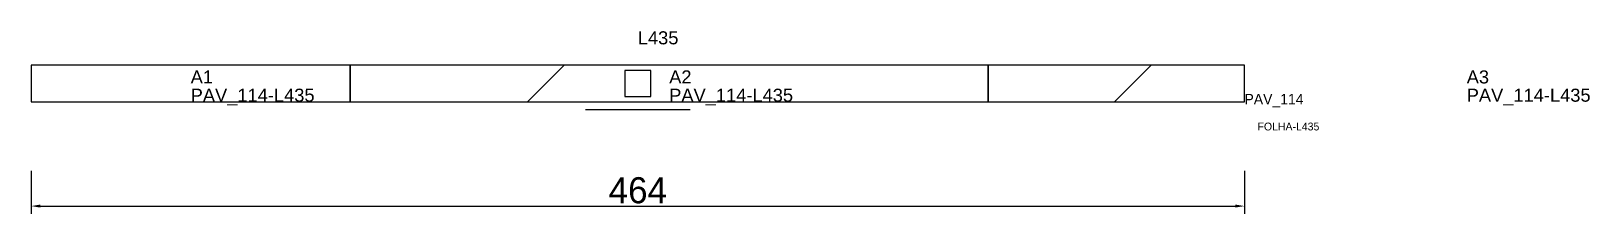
# Model space of a CAD drawing. Header units: metres. Extents: x 222 to 818, y 144 to 215.
import ezdxf

# ---------------------------------------------------------------- set-up
doc = ezdxf.new("R2010")
doc.units = ezdxf.units.M
for name, color, linetype in [('3', 3, 'CONTINUOUS'), ('AUX00', 7, 'CONTINUOUS'), ('COTA', 241, 'CONTINUOUS'), ('FOLHA', 255, 'CONTINUOUS'), ('Hachura', 251, 'CONTINUOUS'), ('NOMENCLATURA', 7, 'CONTINUOUS'), ('Nível', 160, 'CONTINUOUS'), ('Painéis', 200, 'CONTINUOUS'), ('Pilares', 5, 'CONTINUOUS'), ('SARR_2.2x7', 40, 'CONTINUOUS')]:
    doc.layers.add(name, color=color, linetype=linetype)
doc.styles.add('ARIAL', font='Arial.ttf')
doc.styles.add('STR_STANDARD', font='arial.ttf')
doc.dimstyles.new('EZ DXF', dxfattribs={"dimtxt": 10, "dimasz": 3.5, "dimexe": 3, "dimexo": 1.5, "dimgap": 1, "dimtad": 1, "dimdec": 1, "dimdsep": 46, "dimcen": 2.5, "dimazin": 3, "dimtfac": 1, "dimtmove": 0, "dimatfit": 3})

msp = doc.modelspace()

# ---------------------------------------------------------------- hatches: boundary and pattern name
at = {"layer": 'Hachura'}
h = msp.add_hatch(dxfattribs=at)
h.set_pattern_fill('ANSI31', scale=50)
h.paths.add_polyline_path([(686.2, 201.5), (222.2, 201.5), (222.2, 187.5), (686.2, 187.5)])
h = msp.add_hatch(dxfattribs=at)
h.set_pattern_fill('ANSI31', scale=50)
h.paths.add_polyline_path([(686.2, 201.5), (222.2, 201.5), (222.2, 187.5), (686.2, 187.5)])

# ---------------------------------------------------------------- linework, layer by layer
at = {"layer": '3'}
for points in [[(344.2, 187.5), (344.2, 201.5)], [(344.2, 187.5), (344.2, 201.5)], [(588.2, 187.5), (588.2, 201.5)], [(588.2, 187.5), (588.2, 201.5)]]:
    msp.add_lwpolyline(points, close=True, dxfattribs=at)
at = {"layer": 'Painéis', "color": 200}
for p, q in [((686.2, 201.5), (222.2, 201.5)), ((222.2, 201.5), (222.2, 187.5)), ((686.2, 201.5), (222.2, 201.5)), ((222.2, 201.5), (222.2, 187.5)), ((686.2, 187.5), (686.2, 201.5)), ((686.2, 187.5), (686.2, 201.5)), ((222.2, 187.5), (686.2, 187.5)), ((222.2, 187.5), (686.2, 187.5))]:
    msp.add_line(p, q, dxfattribs=at)
at = {"layer": 'Pilares'}
msp.add_lwpolyline([(449.2, 189.5), (459.2, 189.5), (459.2, 199.5), (449.2, 199.5)], close=True, dxfattribs=at)
msp.add_lwpolyline([(449.2, 189.5), (459.2, 189.5), (459.2, 199.5), (449.2, 199.5)], close=True, dxfattribs=at)
at = {"layer": 'SARR_2.2x7'}
msp.add_line((434.2, 184.5), (474.2, 184.5), dxfattribs=at)
msp.add_line((434.2, 184.5), (474.2, 184.5), dxfattribs=at)

# ---------------------------------------------------------------- texts
at = {"layer": '3', "style": 'STR_STANDARD'}
for s, p in [('A1', (283.2, 194.5)), ('A1', (283.2, 194.5)), ('A2', (466.2, 194.5)), ('A2', (466.2, 194.5)), ('A3', (771.2, 194.5)), ('A3', (771.2, 194.5))]:
    msp.add_text(s, height=5, dxfattribs=at).set_placement(p)
at = {"layer": 'AUX00', "style": 'STR_STANDARD'}
for p in [(283.2, 187.5), (283.2, 187.5), (466.2, 187.5), (466.2, 187.5), (771.2, 187.5), (771.2, 187.5)]:
    msp.add_text('PAV_114-L435', height=5, dxfattribs=at).set_placement(p)
at = {"layer": 'FOLHA'}
msp.add_text('FOLHA-L435', height=3, dxfattribs=at).set_placement((691.2, 176.5))
msp.add_text('FOLHA-L435', height=3, dxfattribs=at).set_placement((691.2, 176.5))
at = {"layer": 'NOMENCLATURA', "insert": (454.2, 214.5), "char_height": 5, "attachment_point": 1, "style": 'ARIAL'}
msp.add_mtext('L435', dxfattribs=at)
msp.add_mtext('L435', dxfattribs=at)
at = {"layer": 'Nível'}
msp.add_text('PAV_114', height=4, dxfattribs=at).set_placement((686.2, 186.5))
msp.add_text('PAV_114', height=4, dxfattribs=at).set_placement((686.2, 186.5))

# ---------------------------------------------------------------- dimensions: what is measured, and where the dimension line sits
at = {"layer": 'COTA'}
msp.add_linear_dim(base=(222.2, 147.5), p1=(222.2, 162.5), p2=(686.2, 162.5), dimstyle='EZ DXF', dxfattribs=at).render()
msp.add_linear_dim(base=(222.2, 147.5), p1=(222.2, 162.5), p2=(686.2, 162.5), dimstyle='EZ DXF', dxfattribs=at).render()

doc.saveas('drawing.dxf')
